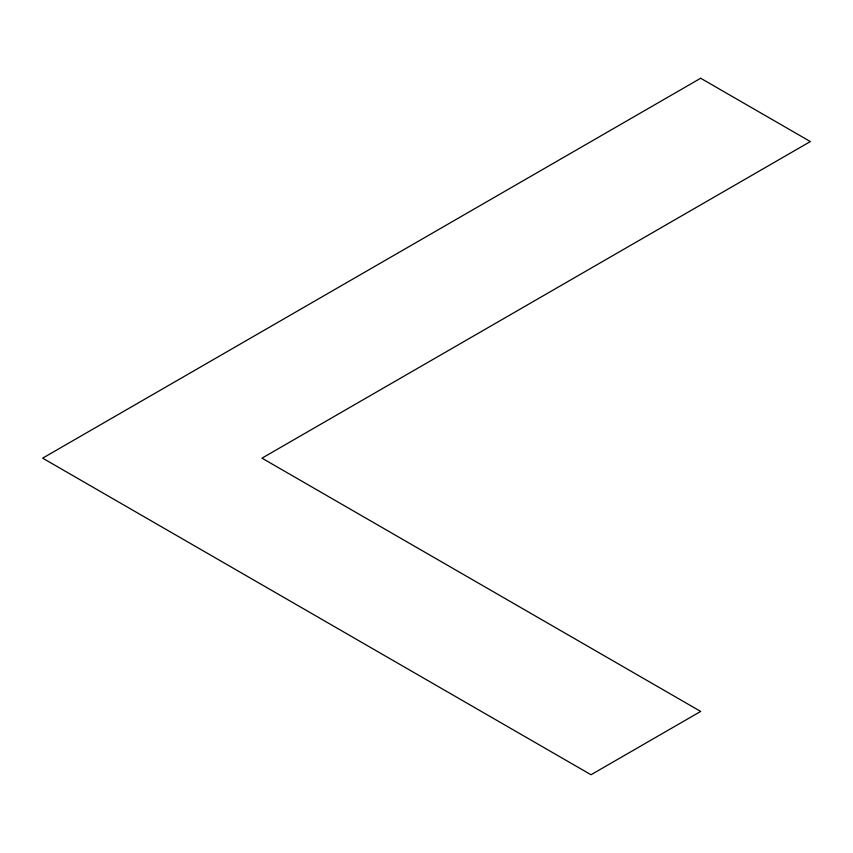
<?xml version="1.0" encoding="UTF-8"?>
<svg xmlns="http://www.w3.org/2000/svg" width="853" height="853" viewBox="0 0 853 853"><rect width="100%" height="100%" fill="white"/><g stroke="black" fill="none" stroke-linecap="round" stroke-linejoin="round"><path stroke-width="1.28" d="M700.676 78.252L42.65 458.157L591.012 774.748L700.676 711.434L261.988 458.157L810.35 141.566L700.676 78.252"/></g></svg>
